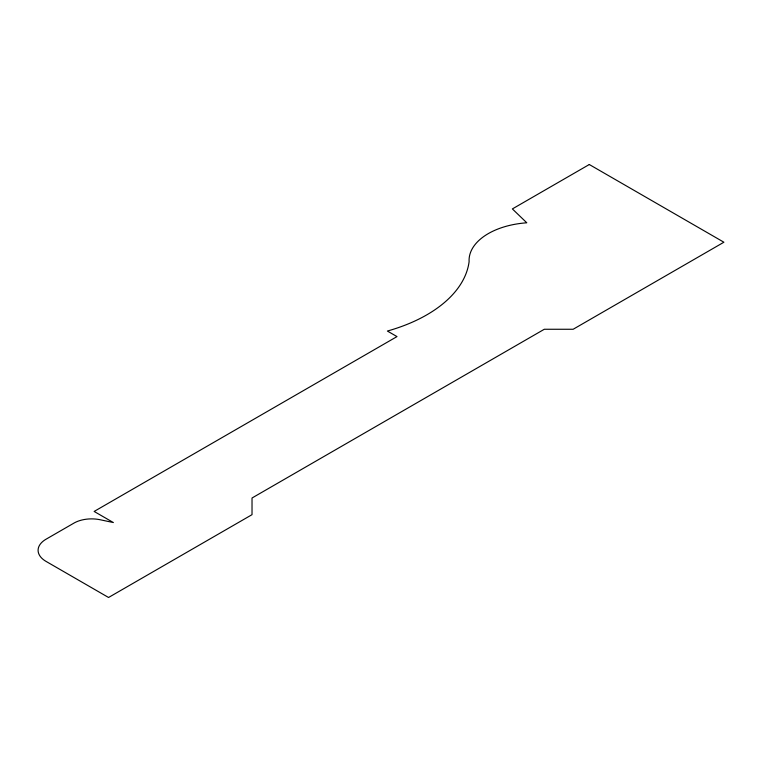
<?xml version="1.0" encoding="UTF-8"?>
<svg xmlns="http://www.w3.org/2000/svg" width="762" height="762" viewBox="0 0 762 762"><rect width="100%" height="100%" fill="white"/><g stroke="black" fill="none" stroke-linecap="round" stroke-linejoin="round"><path stroke-width="1.14" d="M589.293 164.516L512.378 208.921L526.799 222.799A65.589 37.871 0 0 0 469.106 261.652A145.723 84.134 0 0 1 387.382 331.041L397.002 336.594L94.136 511.445L113.367 522.551L99.87 519.684A25.032 14.449 0 0 0 74.533 522.77L46.063 539.201A27.194 15.697 0 0 0 46.063 561.404L108.556 597.484L252.022 514.664L252.022 498.005L544.316 329.26L573.157 329.26L723.9 242.221L589.293 164.516"/></g></svg>
